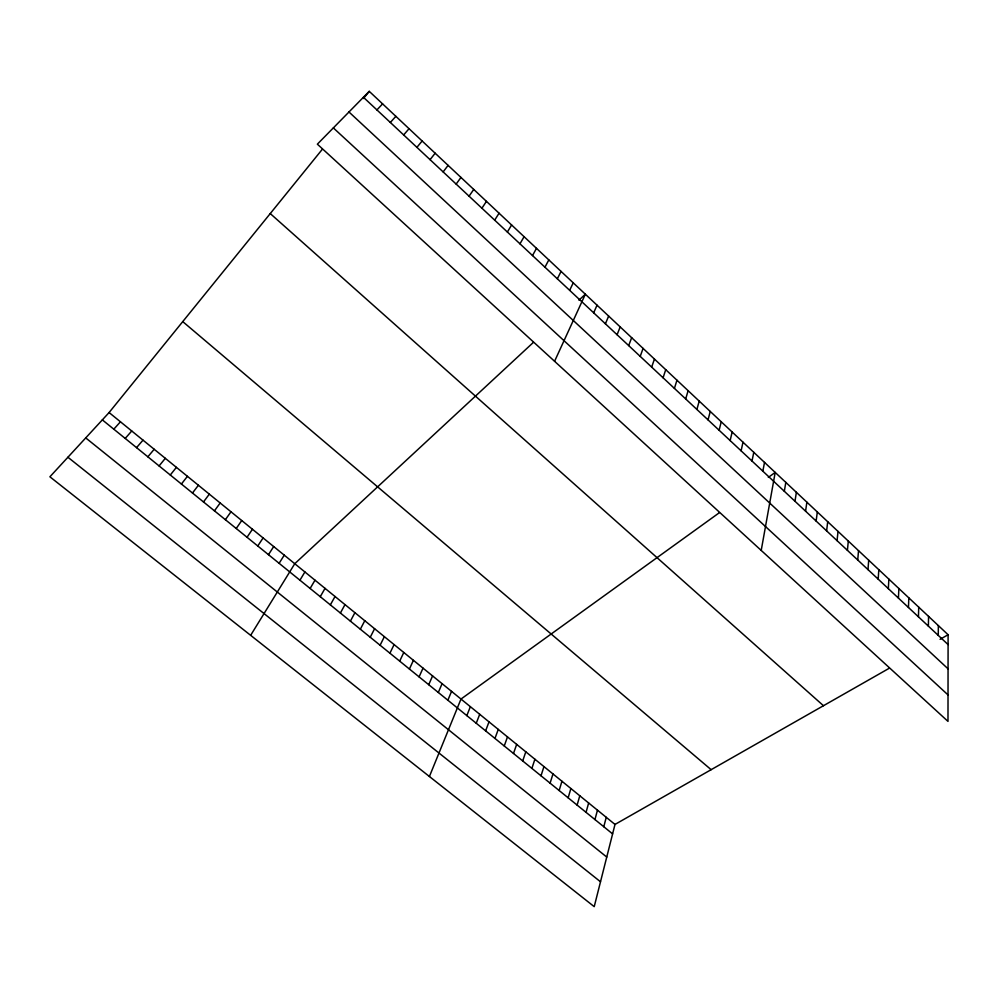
<?xml version="1.0" encoding="UTF-8"?>
<svg xmlns="http://www.w3.org/2000/svg" width="998" height="998" viewBox="0 0 998 998"><rect width="100%" height="100%" fill="white"/><g stroke="black" fill="none" stroke-linecap="round" stroke-linejoin="round"><path stroke-width="1.5" d="M948.1 634.74L947.988 721.379L317.364 144.174L369.248 91.342L948.1 634.74L940.066 639.319M938.257 635.377L938.357 625.596M928.377 626.133L928.564 616.402M918.447 616.839L918.721 607.158M908.467 607.483L908.816 597.864M898.425 598.089L898.874 588.521M888.332 588.645L888.869 579.127M878.19 579.139L878.814 569.696M867.986 569.596L868.697 560.202M857.731 559.99L858.53 550.659M847.414 550.335L848.312 541.066M837.048 540.629L838.033 531.423M826.618 530.874L827.704 521.717M816.127 521.056L817.325 511.974M805.586 511.188L806.871 502.169M794.994 501.27L796.379 492.301M784.328 491.29L785.813 482.396M761.212 550.422L775.197 472.428L768.323 477.393M762.834 471.168L764.53 462.411M752.005 461.026L753.789 452.331M741.102 450.822L742.999 442.201M730.149 440.567L732.145 432.009M719.121 430.25L721.23 421.767M889.343 668.198L614.993 824.435L594.222 906.658L49.9 476.795L109.094 412.548L322.317 149.288M603.79 826.731L606.248 817.312M708.044 419.871L710.252 411.463M594.945 819.558L597.465 810.164M696.903 409.442L699.211 401.096M586.051 812.347L588.645 802.991M577.118 805.099L579.788 795.768M568.149 797.826L570.881 788.532M685.688 398.951L688.121 390.68M559.142 790.516L561.949 781.247M674.423 388.397L676.956 380.201M550.098 783.168L552.967 773.937M541.003 775.795L543.96 766.601M663.084 377.793L665.728 369.672M531.884 768.385L534.903 759.229M522.715 760.95L525.796 751.818M651.682 367.114L654.439 359.068M513.496 753.478L516.665 744.383M504.252 745.968L507.483 736.911M640.217 356.386L643.086 348.414M494.958 738.433L498.276 729.401M485.627 730.86L489.008 721.866M628.678 345.582L631.672 337.698M476.246 723.251L479.714 714.294M617.076 334.729L620.195 326.92M466.827 715.603L470.37 706.684M429.414 776.506L460.989 699.049L719.396 512.673M447.865 700.222L451.558 691.377M605.412 323.814L608.643 316.079M438.309 692.475L442.089 683.667M593.685 312.823L597.029 305.176M428.728 684.69L432.583 675.92M419.085 676.881L423.027 668.149M554.576 361.288L585.352 294.21L578.94 300.161M409.405 669.022L413.421 660.327M399.687 661.138L403.791 652.48M569.646 290.331L573.239 282.846M389.919 653.203L394.098 644.596M380.101 645.244L384.367 636.674M557.346 278.804L561.063 271.419M370.246 637.248L374.599 628.715M360.34 629.214L364.781 620.719M544.958 267.214L548.813 259.917M350.398 621.143L354.914 612.685M340.393 613.021L344.996 604.613M532.508 255.563L536.487 248.34M330.35 604.875L335.041 596.505M320.258 596.692L325.036 588.371M519.97 243.824L524.087 236.701M310.129 588.471L314.994 580.187M299.936 580.2L304.901 571.966M507.371 232.023L511.612 224.987M250.648 635.327L294.759 563.708L533.356 342.426M279.116 563.309L284.255 555.162M494.684 220.146L499.062 213.21M268.474 554.663L273.702 546.567M257.771 545.993L263.098 537.934M481.922 208.208L486.438 201.359M247.03 537.273L252.444 529.264M469.072 196.182L473.738 189.433M236.227 528.503L241.741 520.544M225.373 519.696L230.987 511.787M456.148 184.094L460.951 177.432M214.458 510.851L220.171 502.992M203.492 501.957L209.318 494.147M443.149 171.918L448.09 165.356M192.477 493.012L198.402 485.253M181.411 484.03L187.424 476.32M430.063 159.668L435.153 153.218M170.284 474.998L176.397 467.351M363.447 98.503L369.248 91.342M159.094 465.929L165.319 458.319M416.902 147.355L422.142 140.992M147.854 456.81L154.191 449.262M136.564 447.64L143.001 440.155M403.654 134.955L409.043 128.692M125.212 438.434L131.748 430.999M113.809 429.177L120.446 421.792M390.33 122.467L395.857 116.329M376.92 109.917L382.596 103.867M67.914 457.246L600.509 881.783M85.728 437.91L606.747 857.057M102.332 419.871L612.61 833.891M109.094 412.548L614.993 824.435M182.746 321.606L711.15 769.683M270.246 213.572L823.462 705.711M333.344 127.906L948.025 694.92M348.976 111.988L948.063 668.835M363.422 97.28L948.088 644.583"/></g></svg>
